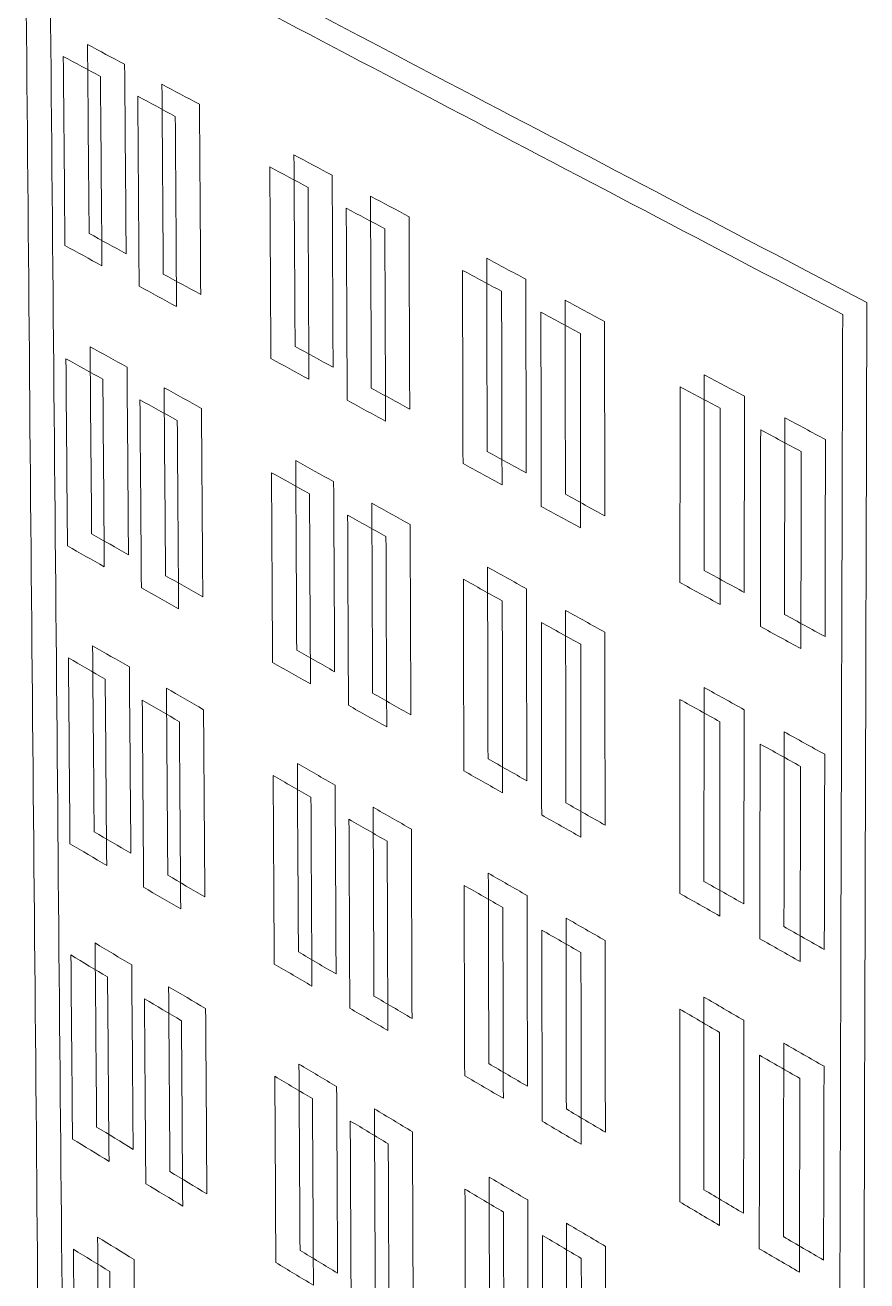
# Model space of a CAD drawing. Header units: centimetres. Extents: x -10.6 to 11.8, y -10.5 to 10.6.
# Drawn here: x -1.856 to -1.289, y 2.242 to 3.087 of the extents above; entities that cross this region are included whole.
import ezdxf

# ---------------------------------------------------------------- set-up
doc = ezdxf.new("R2010")
doc.units = ezdxf.units.CM
doc.header["$MEASUREMENT"] = 0
doc.layers.add('Livello 1', color=7, linetype='Continuous')

msp = doc.modelspace()

# ---------------------------------------------------------------- linework, layer by layer
at = {"layer": 'Livello 1', "color": 7, "lineweight": 9}
for points, knots in [([(-1.29553, 0.75468), (-1.29456, 1.09812), (-1.29355, 1.44757), (-1.29254, 1.80217), (-1.29254, 1.80217), (-1.29151, 2.16214), (-1.29046, 2.52854), (-1.28939, 2.90074), (-1.28939, 2.90074), (-1.38518, 2.95108), (-1.47928, 3.00054), (-1.57166, 3.0491), (-1.57166, 3.0491), (-1.66239, 3.0968), (-1.75165, 3.14373), (-1.8393, 3.18983), (-1.8393, 3.18983), (-1.83612, 2.83424), (-1.83296, 2.4842), (-1.82987, 2.1397), (-1.82987, 2.1397), (-1.82681, 1.80014), (-1.82381, 1.4653), (-1.82085, 1.13601), (-1.82085, 1.13601), (-1.78314, 1.10859), (-1.74499, 1.0809), (-1.70665, 1.05308), (-1.70665, 1.05308), (-1.66804, 1.02506), (-1.62906, 0.99675), (-1.58982, 0.96825), (-1.58982, 0.96825), (-1.5857, 0.97301), (-1.58163, 0.97799), (-1.57745, 0.98291), (-1.57745, 0.98291), (-1.57777, 1.07855), (-1.57815, 1.17439), (-1.57847, 1.27085), (-1.57847, 1.27085), (-1.57006, 1.26502), (-1.56165, 1.25918), (-1.55324, 1.25334), (-1.55324, 1.25334), (-1.55297, 1.15667), (-1.55265, 1.06062), (-1.55238, 0.96479), (-1.55238, 0.96479), (-1.54821, 0.9538), (-1.54403, 0.94278), (-1.53976, 0.93194), (-1.53976, 0.93194), (-1.49989, 0.90296), (-1.45965, 0.87375), (-1.41909, 0.84433), (-1.41909, 0.84433), (-1.37823, 0.81467), (-1.33704, 0.78478), (-1.29553, 0.75468)], [0, 0, 0, 0, 0.066667, 0.066667, 0.066667, 0.066667, 0.133333, 0.133333, 0.133333, 0.133333, 0.2, 0.2, 0.2, 0.2, 0.266667, 0.266667, 0.266667, 0.266667, 0.333333, 0.333333, 0.333333, 0.333333, 0.4, 0.4, 0.4, 0.4, 0.466667, 0.466667, 0.466667, 0.466667, 0.533333, 0.533333, 0.533333, 0.533333, 0.6, 0.6, 0.6, 0.6, 0.666667, 0.666667, 0.666667, 0.666667, 0.733333, 0.733333, 0.733333, 0.733333, 0.8, 0.8, 0.8, 0.8, 0.866667, 0.866667, 0.866667, 0.866667, 0.933333, 0.933333, 0.933333, 0.933333, 1, 1, 1, 1]), ([(-1.31179, 0.74655), (-1.31081, 1.08999), (-1.30981, 1.43945), (-1.30879, 1.79404), (-1.30879, 1.79404), (-1.30777, 2.15401), (-1.30672, 2.52041), (-1.30565, 2.89261), (-1.30565, 2.89261), (-1.40144, 2.94295), (-1.49553, 2.99242), (-1.58791, 3.04098), (-1.58791, 3.04098), (-1.67865, 3.08867), (-1.7679, 3.1356), (-1.85556, 3.1817), (-1.85556, 3.1817), (-1.85237, 2.82612), (-1.84922, 2.47607), (-1.84612, 2.13158), (-1.84612, 2.13158), (-1.84307, 1.79202), (-1.84007, 1.45717), (-1.83711, 1.12788), (-1.83711, 1.12788), (-1.79939, 1.10046), (-1.76125, 1.07277), (-1.7229, 1.04495), (-1.7229, 1.04495), (-1.68429, 1.01693), (-1.64532, 0.98862), (-1.60608, 0.96013), (-1.60608, 0.96013), (-1.60195, 0.96488), (-1.59788, 0.96986), (-1.59371, 0.97479), (-1.59371, 0.97479), (-1.59403, 1.07042), (-1.5944, 1.16626), (-1.59473, 1.26273), (-1.59473, 1.26273), (-1.58631, 1.25689), (-1.57791, 1.25105), (-1.5695, 1.24521), (-1.5695, 1.24521), (-1.56922, 1.14854), (-1.56891, 1.05249), (-1.56864, 0.95666), (-1.56864, 0.95666), (-1.56446, 0.94567), (-1.56029, 0.93466), (-1.55601, 0.92381), (-1.55601, 0.92381), (-1.51614, 0.89483), (-1.4759, 0.86562), (-1.43535, 0.8362), (-1.43535, 0.8362), (-1.39449, 0.80655), (-1.35329, 0.77666), (-1.31179, 0.74655)], [0, 0, 0, 0, 0.066667, 0.066667, 0.066667, 0.066667, 0.133333, 0.133333, 0.133333, 0.133333, 0.2, 0.2, 0.2, 0.2, 0.266667, 0.266667, 0.266667, 0.266667, 0.333333, 0.333333, 0.333333, 0.333333, 0.4, 0.4, 0.4, 0.4, 0.466667, 0.466667, 0.466667, 0.466667, 0.533333, 0.533333, 0.533333, 0.533333, 0.6, 0.6, 0.6, 0.6, 0.666667, 0.666667, 0.666667, 0.666667, 0.733333, 0.733333, 0.733333, 0.733333, 0.8, 0.8, 0.8, 0.8, 0.866667, 0.866667, 0.866667, 0.866667, 0.933333, 0.933333, 0.933333, 0.933333, 1, 1, 1, 1]), ([(-1.81364, 3.07443), (-1.80536, 3.07001), (-1.79702, 3.06554), (-1.78862, 3.06107), (-1.78862, 3.06107), (-1.78829, 3.01837), (-1.78795, 2.97588), (-1.78762, 2.9336), (-1.78762, 2.9336), (-1.79599, 2.93815), (-1.80431, 2.94271), (-1.81252, 2.94722), (-1.81252, 2.94722), (-1.81287, 2.98942), (-1.81323, 3.03182), (-1.81364, 3.07443)], [0, 0, 0, 0, 0.25, 0.25, 0.25, 0.25, 0.5, 0.5, 0.5, 0.5, 0.75, 0.75, 0.75, 0.75, 1, 1, 1, 1]), ([(-1.8299, 3.0663), (-1.82161, 3.06188), (-1.81327, 3.05741), (-1.80488, 3.05294), (-1.80488, 3.05294), (-1.80455, 3.01025), (-1.80421, 2.96776), (-1.80387, 2.92547), (-1.80387, 2.92547), (-1.81224, 2.93002), (-1.82057, 2.93458), (-1.82877, 2.93909), (-1.82877, 2.93909), (-1.82913, 2.98129), (-1.82949, 3.02369), (-1.8299, 3.0663)], [0, 0, 0, 0, 0.25, 0.25, 0.25, 0.25, 0.5, 0.5, 0.5, 0.5, 0.75, 0.75, 0.75, 0.75, 1, 1, 1, 1]), ([(-1.76355, 3.04764), (-1.75521, 3.04317), (-1.74676, 3.03865), (-1.7383, 3.03415), (-1.7383, 3.03415), (-1.73802, 2.99107), (-1.73773, 2.94861), (-1.73744, 2.90615), (-1.73744, 2.90615), (-1.74587, 2.91075), (-1.75425, 2.91534), (-1.76262, 2.9199), (-1.76262, 2.9199), (-1.76292, 2.96227), (-1.76323, 3.00465), (-1.76355, 3.04764)], [0, 0, 0, 0, 0.25, 0.25, 0.25, 0.25, 0.5, 0.5, 0.5, 0.5, 0.75, 0.75, 0.75, 0.75, 1, 1, 1, 1]), ([(-1.77981, 3.03951), (-1.77146, 3.03504), (-1.76301, 3.03053), (-1.75456, 3.02602), (-1.75456, 3.02602), (-1.75427, 2.98294), (-1.75399, 2.94048), (-1.7537, 2.89802), (-1.7537, 2.89802), (-1.76213, 2.90262), (-1.7705, 2.90721), (-1.77887, 2.91177), (-1.77887, 2.91177), (-1.77918, 2.95415), (-1.77949, 2.99652), (-1.77981, 3.03951)], [0, 0, 0, 0, 0.25, 0.25, 0.25, 0.25, 0.5, 0.5, 0.5, 0.5, 0.75, 0.75, 0.75, 0.75, 1, 1, 1, 1]), ([(-1.67472, 3.00009), (-1.66621, 2.99554), (-1.6576, 2.99096), (-1.64904, 2.98636), (-1.64904, 2.98636), (-1.64883, 2.94297), (-1.64862, 2.9002), (-1.64842, 2.85722), (-1.64842, 2.85722), (-1.65695, 2.86191), (-1.66549, 2.86657), (-1.67397, 2.87122), (-1.67397, 2.87122), (-1.6742, 2.91411), (-1.67449, 2.95678), (-1.67472, 3.00009)], [0, 0, 0, 0, 0.25, 0.25, 0.25, 0.25, 0.5, 0.5, 0.5, 0.5, 0.75, 0.75, 0.75, 0.75, 1, 1, 1, 1]), ([(-1.69097, 2.99196), (-1.68246, 2.98741), (-1.67385, 2.98283), (-1.66529, 2.97823), (-1.66529, 2.97823), (-1.66508, 2.93484), (-1.66488, 2.89207), (-1.66468, 2.84909), (-1.66468, 2.84909), (-1.67321, 2.85378), (-1.68175, 2.85845), (-1.69023, 2.86309), (-1.69023, 2.86309), (-1.69046, 2.90598), (-1.69074, 2.94865), (-1.69097, 2.99196)], [0, 0, 0, 0, 0.25, 0.25, 0.25, 0.25, 0.5, 0.5, 0.5, 0.5, 0.75, 0.75, 0.75, 0.75, 1, 1, 1, 1]), ([(-1.6233, 2.97235), (-1.61469, 2.96776), (-1.60602, 2.96314), (-1.59734, 2.95849), (-1.59734, 2.95849), (-1.59719, 2.91512), (-1.59703, 2.87217), (-1.59687, 2.82902), (-1.59687, 2.82902), (-1.60552, 2.83375), (-1.61411, 2.83847), (-1.62271, 2.84316), (-1.62271, 2.84316), (-1.62288, 2.88622), (-1.62307, 2.92908), (-1.6233, 2.97235)], [0, 0, 0, 0, 0.25, 0.25, 0.25, 0.25, 0.5, 0.5, 0.5, 0.5, 0.75, 0.75, 0.75, 0.75, 1, 1, 1, 1]), ([(-1.63956, 2.96423), (-1.63094, 2.95963), (-1.62228, 2.95501), (-1.6136, 2.95036), (-1.6136, 2.95036), (-1.61345, 2.90699), (-1.61329, 2.86405), (-1.61313, 2.82089), (-1.61313, 2.82089), (-1.62178, 2.82562), (-1.63037, 2.83034), (-1.63896, 2.83503), (-1.63896, 2.83503), (-1.63914, 2.87809), (-1.63932, 2.92095), (-1.63956, 2.96423)], [0, 0, 0, 0, 0.25, 0.25, 0.25, 0.25, 0.5, 0.5, 0.5, 0.5, 0.75, 0.75, 0.75, 0.75, 1, 1, 1, 1]), ([(-1.54511, 2.93052), (-1.53639, 2.92586), (-1.52761, 2.92116), (-1.51883, 2.91645), (-1.51883, 2.91645), (-1.51869, 2.87281), (-1.51861, 2.82938), (-1.51853, 2.78616), (-1.51853, 2.78616), (-1.52733, 2.79096), (-1.53609, 2.79576), (-1.54478, 2.80051), (-1.54478, 2.80051), (-1.54489, 2.84364), (-1.545, 2.88697), (-1.54511, 2.93052)], [0, 0, 0, 0, 0.25, 0.25, 0.25, 0.25, 0.5, 0.5, 0.5, 0.5, 0.75, 0.75, 0.75, 0.75, 1, 1, 1, 1]), ([(-1.56137, 2.9224), (-1.55265, 2.91774), (-1.54386, 2.91303), (-1.53509, 2.90832), (-1.53509, 2.90832), (-1.53495, 2.86468), (-1.53486, 2.82125), (-1.53478, 2.77803), (-1.53478, 2.77803), (-1.54359, 2.78283), (-1.55234, 2.78763), (-1.56104, 2.79238), (-1.56104, 2.79238), (-1.56115, 2.83551), (-1.56126, 2.87884), (-1.56137, 2.9224)], [0, 0, 0, 0, 0.25, 0.25, 0.25, 0.25, 0.5, 0.5, 0.5, 0.5, 0.75, 0.75, 0.75, 0.75, 1, 1, 1, 1]), ([(-1.49238, 2.9023), (-1.48355, 2.89759), (-1.47471, 2.89284), (-1.46583, 2.88809), (-1.46583, 2.88809), (-1.46579, 2.84427), (-1.4657, 2.80065), (-1.46567, 2.75725), (-1.46567, 2.75725), (-1.47453, 2.7621), (-1.4834, 2.76694), (-1.49215, 2.77174), (-1.49215, 2.77174), (-1.49221, 2.81506), (-1.49232, 2.85857), (-1.49238, 2.9023)], [0, 0, 0, 0, 0.25, 0.25, 0.25, 0.25, 0.5, 0.5, 0.5, 0.5, 0.75, 0.75, 0.75, 0.75, 1, 1, 1, 1]), ([(-1.50864, 2.89418), (-1.4998, 2.88947), (-1.49097, 2.88471), (-1.48208, 2.87996), (-1.48208, 2.87996), (-1.48205, 2.83614), (-1.48196, 2.79252), (-1.48192, 2.74912), (-1.48192, 2.74912), (-1.49079, 2.75397), (-1.49965, 2.75882), (-1.50841, 2.76361), (-1.50841, 2.76361), (-1.50846, 2.80693), (-1.50858, 2.85044), (-1.50864, 2.89418)], [0, 0, 0, 0, 0.25, 0.25, 0.25, 0.25, 0.5, 0.5, 0.5, 0.5, 0.75, 0.75, 0.75, 0.75, 1, 1, 1, 1]), ([(-1.81188, 2.87105), (-1.80369, 2.86649), (-1.79533, 2.86189), (-1.78702, 2.85728), (-1.78702, 2.85728), (-1.78669, 2.81499), (-1.78636, 2.77291), (-1.78603, 2.73104), (-1.78603, 2.73104), (-1.79431, 2.73574), (-1.80259, 2.74043), (-1.81081, 2.74508), (-1.81081, 2.74508), (-1.81117, 2.78707), (-1.81152, 2.82885), (-1.81188, 2.87105)], [0, 0, 0, 0, 0.25, 0.25, 0.25, 0.25, 0.5, 0.5, 0.5, 0.5, 0.75, 0.75, 0.75, 0.75, 1, 1, 1, 1]), ([(-1.82813, 2.86292), (-1.81994, 2.85837), (-1.81159, 2.85376), (-1.80328, 2.84915), (-1.80328, 2.84915), (-1.80295, 2.80686), (-1.80262, 2.76479), (-1.80229, 2.72291), (-1.80229, 2.72291), (-1.81057, 2.72761), (-1.81885, 2.7323), (-1.82707, 2.73695), (-1.82707, 2.73695), (-1.82743, 2.77894), (-1.82778, 2.82073), (-1.82813, 2.86292)], [0, 0, 0, 0, 0.25, 0.25, 0.25, 0.25, 0.5, 0.5, 0.5, 0.5, 0.75, 0.75, 0.75, 0.75, 1, 1, 1, 1]), ([(-1.39877, 2.8522), (-1.38983, 2.84741), (-1.38078, 2.84257), (-1.37173, 2.83773), (-1.37173, 2.83773), (-1.37178, 2.79358), (-1.37183, 2.74964), (-1.37188, 2.70571), (-1.37188, 2.70571), (-1.38091, 2.71065), (-1.38988, 2.71557), (-1.39885, 2.72046), (-1.39885, 2.72046), (-1.39883, 2.7643), (-1.3988, 2.80815), (-1.39877, 2.8522)], [0, 0, 0, 0, 0.25, 0.25, 0.25, 0.25, 0.5, 0.5, 0.5, 0.5, 0.75, 0.75, 0.75, 0.75, 1, 1, 1, 1]), ([(-1.76206, 2.84343), (-1.7537, 2.83882), (-1.74535, 2.83416), (-1.73693, 2.82951), (-1.73693, 2.82951), (-1.73665, 2.78705), (-1.73636, 2.7448), (-1.73608, 2.70276), (-1.73608, 2.70276), (-1.74446, 2.7075), (-1.7528, 2.71223), (-1.76108, 2.71693), (-1.76108, 2.71693), (-1.76144, 2.75889), (-1.76175, 2.80105), (-1.76206, 2.84343)], [0, 0, 0, 0, 0.25, 0.25, 0.25, 0.25, 0.5, 0.5, 0.5, 0.5, 0.75, 0.75, 0.75, 0.75, 1, 1, 1, 1]), ([(-1.41503, 2.84408), (-1.40609, 2.83928), (-1.39703, 2.83444), (-1.38798, 2.8296), (-1.38798, 2.8296), (-1.38803, 2.78545), (-1.38808, 2.74152), (-1.38813, 2.69758), (-1.38813, 2.69758), (-1.39716, 2.70252), (-1.40614, 2.70744), (-1.41511, 2.71233), (-1.41511, 2.71233), (-1.41509, 2.75618), (-1.41506, 2.80002), (-1.41503, 2.84408)], [0, 0, 0, 0, 0.25, 0.25, 0.25, 0.25, 0.5, 0.5, 0.5, 0.5, 0.75, 0.75, 0.75, 0.75, 1, 1, 1, 1]), ([(-1.77832, 2.8353), (-1.76996, 2.83069), (-1.7616, 2.82604), (-1.75319, 2.82138), (-1.75319, 2.82138), (-1.7529, 2.77892), (-1.75261, 2.73667), (-1.75233, 2.69463), (-1.75233, 2.69463), (-1.76072, 2.69937), (-1.76905, 2.70411), (-1.77734, 2.7088), (-1.77734, 2.7088), (-1.7777, 2.75076), (-1.778, 2.79293), (-1.77832, 2.8353)], [0, 0, 0, 0, 0.25, 0.25, 0.25, 0.25, 0.5, 0.5, 0.5, 0.5, 0.75, 0.75, 0.75, 0.75, 1, 1, 1, 1]), ([(-1.34456, 2.8232), (-1.33551, 2.81835), (-1.3264, 2.81346), (-1.31724, 2.80857), (-1.31724, 2.80857), (-1.31734, 2.76423), (-1.31744, 2.72011), (-1.31754, 2.67598), (-1.31754, 2.67598), (-1.32668, 2.68098), (-1.33576, 2.68595), (-1.34479, 2.69089), (-1.34479, 2.69089), (-1.34472, 2.73492), (-1.34464, 2.77895), (-1.34456, 2.8232)], [0, 0, 0, 0, 0.25, 0.25, 0.25, 0.25, 0.5, 0.5, 0.5, 0.5, 0.75, 0.75, 0.75, 0.75, 1, 1, 1, 1]), ([(-1.36082, 2.81507), (-1.35177, 2.81022), (-1.34266, 2.80534), (-1.3335, 2.80044), (-1.3335, 2.80044), (-1.3336, 2.7561), (-1.3337, 2.71198), (-1.3338, 2.66786), (-1.3338, 2.66786), (-1.34294, 2.67285), (-1.35202, 2.67782), (-1.36105, 2.68276), (-1.36105, 2.68276), (-1.36098, 2.72679), (-1.3609, 2.77082), (-1.36082, 2.81507)], [0, 0, 0, 0, 0.25, 0.25, 0.25, 0.25, 0.5, 0.5, 0.5, 0.5, 0.75, 0.75, 0.75, 0.75, 1, 1, 1, 1]), ([(-1.67357, 2.79439), (-1.6651, 2.7897), (-1.65658, 2.78498), (-1.64805, 2.78024), (-1.64805, 2.78024), (-1.6478, 2.73726), (-1.64759, 2.6947), (-1.64739, 2.65235), (-1.64739, 2.65235), (-1.65594, 2.65718), (-1.66444, 2.66199), (-1.67289, 2.66677), (-1.67289, 2.66677), (-1.67311, 2.70924), (-1.67333, 2.7515), (-1.67357, 2.79439)], [0, 0, 0, 0, 0.25, 0.25, 0.25, 0.25, 0.5, 0.5, 0.5, 0.5, 0.75, 0.75, 0.75, 0.75, 1, 1, 1, 1]), ([(-1.68982, 2.78626), (-1.68136, 2.78157), (-1.67283, 2.77685), (-1.66431, 2.77211), (-1.66431, 2.77211), (-1.66406, 2.72913), (-1.66385, 2.68657), (-1.66364, 2.64422), (-1.66364, 2.64422), (-1.6722, 2.64905), (-1.6807, 2.65386), (-1.68914, 2.65864), (-1.68914, 2.65864), (-1.68937, 2.70111), (-1.68959, 2.74338), (-1.68982, 2.78626)], [0, 0, 0, 0, 0.25, 0.25, 0.25, 0.25, 0.5, 0.5, 0.5, 0.5, 0.75, 0.75, 0.75, 0.75, 1, 1, 1, 1]), ([(-1.62238, 2.7658), (-1.61381, 2.76106), (-1.60522, 2.75629), (-1.5966, 2.7515), (-1.5966, 2.7515), (-1.59644, 2.70856), (-1.59628, 2.66582), (-1.59607, 2.62329), (-1.59607, 2.62329), (-1.60468, 2.62817), (-1.61329, 2.63302), (-1.62184, 2.63786), (-1.62184, 2.63786), (-1.62202, 2.6803), (-1.6222, 2.72294), (-1.62238, 2.7658)], [0, 0, 0, 0, 0.25, 0.25, 0.25, 0.25, 0.5, 0.5, 0.5, 0.5, 0.75, 0.75, 0.75, 0.75, 1, 1, 1, 1]), ([(-1.63864, 2.75767), (-1.63006, 2.75293), (-1.62148, 2.74817), (-1.61286, 2.74338), (-1.61286, 2.74338), (-1.6127, 2.70043), (-1.61254, 2.65769), (-1.61233, 2.61516), (-1.61233, 2.61516), (-1.62094, 2.62004), (-1.62954, 2.6249), (-1.63809, 2.62973), (-1.63809, 2.62973), (-1.63827, 2.67217), (-1.63846, 2.71482), (-1.63864, 2.75767)], [0, 0, 0, 0, 0.25, 0.25, 0.25, 0.25, 0.5, 0.5, 0.5, 0.5, 0.75, 0.75, 0.75, 0.75, 1, 1, 1, 1]), ([(-1.54454, 2.72267), (-1.53591, 2.71786), (-1.52711, 2.71302), (-1.51837, 2.70816), (-1.51837, 2.70816), (-1.51829, 2.66473), (-1.5182, 2.62194), (-1.51812, 2.57893), (-1.51812, 2.57893), (-1.52683, 2.58387), (-1.53555, 2.58881), (-1.54421, 2.59371), (-1.54421, 2.59371), (-1.54432, 2.63662), (-1.54443, 2.67933), (-1.54454, 2.72267)], [0, 0, 0, 0, 0.25, 0.25, 0.25, 0.25, 0.5, 0.5, 0.5, 0.5, 0.75, 0.75, 0.75, 0.75, 1, 1, 1, 1]), ([(-1.56079, 2.71454), (-1.55216, 2.70974), (-1.54337, 2.70489), (-1.53463, 2.70003), (-1.53463, 2.70003), (-1.53454, 2.6566), (-1.53446, 2.61381), (-1.53438, 2.5708), (-1.53438, 2.5708), (-1.54309, 2.57574), (-1.55181, 2.58069), (-1.56047, 2.58558), (-1.56047, 2.58558), (-1.56058, 2.62849), (-1.56069, 2.67121), (-1.56079, 2.71454)], [0, 0, 0, 0, 0.25, 0.25, 0.25, 0.25, 0.5, 0.5, 0.5, 0.5, 0.75, 0.75, 0.75, 0.75, 1, 1, 1, 1]), ([(-1.49204, 2.69357), (-1.4833, 2.68872), (-1.47445, 2.68382), (-1.4656, 2.67892), (-1.4656, 2.67892), (-1.46557, 2.6353), (-1.46553, 2.59212), (-1.46549, 2.54914), (-1.46549, 2.54914), (-1.47432, 2.55413), (-1.48314, 2.55913), (-1.49186, 2.56407), (-1.49186, 2.56407), (-1.49192, 2.60695), (-1.49198, 2.65006), (-1.49204, 2.69357)], [0, 0, 0, 0, 0.25, 0.25, 0.25, 0.25, 0.5, 0.5, 0.5, 0.5, 0.75, 0.75, 0.75, 0.75, 1, 1, 1, 1]), ([(-1.5083, 2.68545), (-1.49956, 2.68059), (-1.49071, 2.67569), (-1.48186, 2.67079), (-1.48186, 2.67079), (-1.48182, 2.62718), (-1.48179, 2.58399), (-1.48175, 2.54101), (-1.48175, 2.54101), (-1.49058, 2.54601), (-1.4994, 2.551), (-1.50812, 2.55594), (-1.50812, 2.55594), (-1.50818, 2.59883), (-1.50824, 2.64193), (-1.5083, 2.68545)], [0, 0, 0, 0, 0.25, 0.25, 0.25, 0.25, 0.5, 0.5, 0.5, 0.5, 0.75, 0.75, 0.75, 0.75, 1, 1, 1, 1]), ([(-1.81018, 2.66974), (-1.80197, 2.66504), (-1.7937, 2.6603), (-1.78543, 2.65555), (-1.78543, 2.65555), (-1.78511, 2.61347), (-1.78477, 2.57159), (-1.78445, 2.53014), (-1.78445, 2.53014), (-1.7927, 2.53497), (-1.80094, 2.5398), (-1.80913, 2.54458), (-1.80913, 2.54458), (-1.80948, 2.58596), (-1.80983, 2.62795), (-1.81018, 2.66974)], [0, 0, 0, 0, 0.25, 0.25, 0.25, 0.25, 0.5, 0.5, 0.5, 0.5, 0.75, 0.75, 0.75, 0.75, 1, 1, 1, 1]), ([(-1.82643, 2.66161), (-1.81822, 2.65691), (-1.80996, 2.65217), (-1.80169, 2.64742), (-1.80169, 2.64742), (-1.80136, 2.60534), (-1.80103, 2.56346), (-1.8007, 2.52201), (-1.8007, 2.52201), (-1.80895, 2.52684), (-1.81719, 2.53167), (-1.82538, 2.53645), (-1.82538, 2.53645), (-1.82573, 2.57784), (-1.82609, 2.61982), (-1.82643, 2.66161)], [0, 0, 0, 0, 0.25, 0.25, 0.25, 0.25, 0.5, 0.5, 0.5, 0.5, 0.75, 0.75, 0.75, 0.75, 1, 1, 1, 1]), ([(-1.76053, 2.64128), (-1.75226, 2.63653), (-1.74388, 2.63174), (-1.73556, 2.62674), (-1.73556, 2.62674), (-1.73528, 2.5847), (-1.735, 2.54265), (-1.73466, 2.50081), (-1.73466, 2.50081), (-1.74302, 2.50569), (-1.75137, 2.51057), (-1.75961, 2.51541), (-1.75961, 2.51541), (-1.75991, 2.55716), (-1.76022, 2.59912), (-1.76053, 2.64128)], [0, 0, 0, 0, 0.25, 0.25, 0.25, 0.25, 0.5, 0.5, 0.5, 0.5, 0.75, 0.75, 0.75, 0.75, 1, 1, 1, 1]), ([(-1.3989, 2.64171), (-1.38995, 2.63677), (-1.38093, 2.63179), (-1.37197, 2.62679), (-1.37197, 2.62679), (-1.37202, 2.58286), (-1.37207, 2.53956), (-1.37207, 2.49605), (-1.37207, 2.49605), (-1.38105, 2.50114), (-1.39005, 2.50621), (-1.39898, 2.51125), (-1.39898, 2.51125), (-1.39895, 2.55467), (-1.39893, 2.59808), (-1.3989, 2.64171)], [0, 0, 0, 0, 0.25, 0.25, 0.25, 0.25, 0.5, 0.5, 0.5, 0.5, 0.75, 0.75, 0.75, 0.75, 1, 1, 1, 1]), ([(-1.77678, 2.63315), (-1.76852, 2.62841), (-1.76014, 2.62362), (-1.75182, 2.61862), (-1.75182, 2.61862), (-1.75154, 2.57657), (-1.75125, 2.53452), (-1.75091, 2.49268), (-1.75091, 2.49268), (-1.75927, 2.49756), (-1.76762, 2.50244), (-1.77586, 2.50728), (-1.77586, 2.50728), (-1.77617, 2.54903), (-1.77648, 2.59099), (-1.77678, 2.63315)], [0, 0, 0, 0, 0.25, 0.25, 0.25, 0.25, 0.5, 0.5, 0.5, 0.5, 0.75, 0.75, 0.75, 0.75, 1, 1, 1, 1]), ([(-1.41516, 2.63359), (-1.4062, 2.62864), (-1.39719, 2.62366), (-1.38823, 2.61867), (-1.38823, 2.61867), (-1.38828, 2.57473), (-1.38833, 2.53143), (-1.38832, 2.48792), (-1.38832, 2.48792), (-1.39731, 2.49301), (-1.4063, 2.49808), (-1.41523, 2.50313), (-1.41523, 2.50313), (-1.41521, 2.54654), (-1.41519, 2.58996), (-1.41516, 2.63359)], [0, 0, 0, 0, 0.25, 0.25, 0.25, 0.25, 0.5, 0.5, 0.5, 0.5, 0.75, 0.75, 0.75, 0.75, 1, 1, 1, 1]), ([(-1.34493, 2.61181), (-1.33592, 2.60681), (-1.32685, 2.60178), (-1.31773, 2.59674), (-1.31773, 2.59674), (-1.31783, 2.55261), (-1.31793, 2.50892), (-1.31803, 2.46544), (-1.31803, 2.46544), (-1.32712, 2.47057), (-1.33617, 2.4757), (-1.34516, 2.48078), (-1.34516, 2.48078), (-1.34508, 2.52418), (-1.34501, 2.56778), (-1.34493, 2.61181)], [0, 0, 0, 0, 0.25, 0.25, 0.25, 0.25, 0.5, 0.5, 0.5, 0.5, 0.75, 0.75, 0.75, 0.75, 1, 1, 1, 1]), ([(-1.36119, 2.60368), (-1.35217, 2.59868), (-1.34311, 2.59365), (-1.33398, 2.58861), (-1.33398, 2.58861), (-1.33409, 2.54449), (-1.33418, 2.50079), (-1.33429, 2.45731), (-1.33429, 2.45731), (-1.34338, 2.46245), (-1.35243, 2.46757), (-1.36141, 2.47266), (-1.36141, 2.47266), (-1.36134, 2.51605), (-1.36127, 2.55965), (-1.36119, 2.60368)], [0, 0, 0, 0, 0.25, 0.25, 0.25, 0.25, 0.5, 0.5, 0.5, 0.5, 0.75, 0.75, 0.75, 0.75, 1, 1, 1, 1]), ([(-1.67247, 2.59057), (-1.66404, 2.58574), (-1.65551, 2.58087), (-1.64703, 2.57599), (-1.64703, 2.57599), (-1.64682, 2.53343), (-1.64662, 2.49108), (-1.64642, 2.44894), (-1.64642, 2.44894), (-1.65488, 2.4539), (-1.66334, 2.45886), (-1.67174, 2.46378), (-1.67174, 2.46378), (-1.67197, 2.50583), (-1.67225, 2.5481), (-1.67247, 2.59057)], [0, 0, 0, 0, 0.25, 0.25, 0.25, 0.25, 0.5, 0.5, 0.5, 0.5, 0.75, 0.75, 0.75, 0.75, 1, 1, 1, 1]), ([(-1.68873, 2.58244), (-1.6803, 2.57761), (-1.67176, 2.57274), (-1.66328, 2.56786), (-1.66328, 2.56786), (-1.66308, 2.5253), (-1.66288, 2.48295), (-1.66267, 2.44081), (-1.66267, 2.44081), (-1.67113, 2.44578), (-1.6796, 2.45073), (-1.688, 2.45565), (-1.688, 2.45565), (-1.68822, 2.49771), (-1.68851, 2.53997), (-1.68873, 2.58244)], [0, 0, 0, 0, 0.25, 0.25, 0.25, 0.25, 0.5, 0.5, 0.5, 0.5, 0.75, 0.75, 0.75, 0.75, 1, 1, 1, 1]), ([(-1.62146, 2.56113), (-1.61297, 2.55625), (-1.60439, 2.55133), (-1.59579, 2.54641), (-1.59579, 2.54641), (-1.59564, 2.50387), (-1.59548, 2.46114), (-1.59533, 2.41903), (-1.59533, 2.41903), (-1.60389, 2.42405), (-1.61241, 2.42905), (-1.62093, 2.43402), (-1.62093, 2.43402), (-1.62111, 2.47625), (-1.62128, 2.51869), (-1.62146, 2.56113)], [0, 0, 0, 0, 0.25, 0.25, 0.25, 0.25, 0.5, 0.5, 0.5, 0.5, 0.75, 0.75, 0.75, 0.75, 1, 1, 1, 1]), ([(-1.63772, 2.553), (-1.62923, 2.54812), (-1.62064, 2.5432), (-1.61205, 2.53828), (-1.61205, 2.53828), (-1.61189, 2.49575), (-1.61173, 2.45301), (-1.61158, 2.4109), (-1.61158, 2.4109), (-1.62015, 2.41592), (-1.62867, 2.42092), (-1.63718, 2.42589), (-1.63718, 2.42589), (-1.63736, 2.46813), (-1.63754, 2.51056), (-1.63772, 2.553)], [0, 0, 0, 0, 0.25, 0.25, 0.25, 0.25, 0.5, 0.5, 0.5, 0.5, 0.75, 0.75, 0.75, 0.75, 1, 1, 1, 1]), ([(-1.54402, 2.51671), (-1.53537, 2.51176), (-1.52667, 2.50677), (-1.51797, 2.50177), (-1.51797, 2.50177), (-1.51788, 2.45877), (-1.51774, 2.41597), (-1.51766, 2.37338), (-1.51766, 2.37338), (-1.52639, 2.37847), (-1.53507, 2.38355), (-1.54364, 2.38859), (-1.54364, 2.38859), (-1.5438, 2.43109), (-1.54391, 2.47379), (-1.54402, 2.51671)], [0, 0, 0, 0, 0.25, 0.25, 0.25, 0.25, 0.5, 0.5, 0.5, 0.5, 0.75, 0.75, 0.75, 0.75, 1, 1, 1, 1]), ([(-1.56027, 2.50858), (-1.55163, 2.50363), (-1.54292, 2.49864), (-1.53422, 2.49364), (-1.53422, 2.49364), (-1.53414, 2.45064), (-1.534, 2.40784), (-1.53391, 2.36526), (-1.53391, 2.36526), (-1.54265, 2.37034), (-1.55133, 2.37542), (-1.5599, 2.38047), (-1.5599, 2.38047), (-1.56006, 2.42296), (-1.56016, 2.46567), (-1.56027, 2.50858)], [0, 0, 0, 0, 0.25, 0.25, 0.25, 0.25, 0.5, 0.5, 0.5, 0.5, 0.75, 0.75, 0.75, 0.75, 1, 1, 1, 1]), ([(-1.49175, 2.48654), (-1.483, 2.48154), (-1.47424, 2.47649), (-1.46543, 2.47144), (-1.46543, 2.47144), (-1.46539, 2.42826), (-1.46536, 2.38528), (-1.46527, 2.34252), (-1.46527, 2.34252), (-1.47405, 2.34765), (-1.48284, 2.35279), (-1.49152, 2.35809), (-1.49152, 2.35809), (-1.49163, 2.40055), (-1.49169, 2.44365), (-1.49175, 2.48654)], [0, 0, 0, 0, 0.25, 0.25, 0.25, 0.25, 0.5, 0.5, 0.5, 0.5, 0.75, 0.75, 0.75, 0.75, 1, 1, 1, 1]), ([(-1.50801, 2.47841), (-1.49925, 2.47341), (-1.49049, 2.46837), (-1.48169, 2.46331), (-1.48169, 2.46331), (-1.48165, 2.42013), (-1.48161, 2.37715), (-1.48153, 2.33439), (-1.48153, 2.33439), (-1.49031, 2.33953), (-1.49909, 2.34466), (-1.50778, 2.34996), (-1.50778, 2.34996), (-1.50789, 2.39243), (-1.50794, 2.43552), (-1.50801, 2.47841)], [0, 0, 0, 0, 0.25, 0.25, 0.25, 0.25, 0.5, 0.5, 0.5, 0.5, 0.75, 0.75, 0.75, 0.75, 1, 1, 1, 1]), ([(-1.8085, 2.46987), (-1.80032, 2.46482), (-1.79209, 2.45994), (-1.78386, 2.45505), (-1.78386, 2.45505), (-1.78354, 2.41339), (-1.78321, 2.37213), (-1.78288, 2.33088), (-1.78288, 2.33088), (-1.79109, 2.33605), (-1.7993, 2.34103), (-1.80745, 2.34595), (-1.80745, 2.34595), (-1.8078, 2.38691), (-1.80814, 2.42828), (-1.8085, 2.46987)], [0, 0, 0, 0, 0.25, 0.25, 0.25, 0.25, 0.5, 0.5, 0.5, 0.5, 0.75, 0.75, 0.75, 0.75, 1, 1, 1, 1]), ([(-1.82476, 2.46174), (-1.81658, 2.45669), (-1.80834, 2.45181), (-1.80012, 2.44693), (-1.80012, 2.44693), (-1.79979, 2.40526), (-1.79947, 2.364), (-1.79913, 2.32275), (-1.79913, 2.32275), (-1.80735, 2.32793), (-1.81555, 2.3329), (-1.82371, 2.33782), (-1.82371, 2.33782), (-1.82405, 2.37878), (-1.8244, 2.42015), (-1.82476, 2.46174)], [0, 0, 0, 0, 0.25, 0.25, 0.25, 0.25, 0.5, 0.5, 0.5, 0.5, 0.75, 0.75, 0.75, 0.75, 1, 1, 1, 1]), ([(-1.75906, 2.44037), (-1.75083, 2.43549), (-1.74249, 2.43056), (-1.73415, 2.42563), (-1.73415, 2.42563), (-1.73387, 2.38379), (-1.73359, 2.34236), (-1.73331, 2.30094), (-1.73331, 2.30094), (-1.74163, 2.30596), (-1.74994, 2.31097), (-1.75815, 2.31595), (-1.75815, 2.31595), (-1.75845, 2.35728), (-1.75875, 2.39862), (-1.75906, 2.44037)], [0, 0, 0, 0, 0.25, 0.25, 0.25, 0.25, 0.5, 0.5, 0.5, 0.5, 0.75, 0.75, 0.75, 0.75, 1, 1, 1, 1]), ([(-1.77532, 2.43224), (-1.76709, 2.42736), (-1.75875, 2.42243), (-1.75041, 2.4175), (-1.75041, 2.4175), (-1.75013, 2.37566), (-1.74984, 2.33424), (-1.74957, 2.29281), (-1.74957, 2.29281), (-1.75788, 2.29783), (-1.7662, 2.30285), (-1.7744, 2.30782), (-1.7744, 2.30782), (-1.77471, 2.34916), (-1.77501, 2.39049), (-1.77532, 2.43224)], [0, 0, 0, 0, 0.25, 0.25, 0.25, 0.25, 0.5, 0.5, 0.5, 0.5, 0.75, 0.75, 0.75, 0.75, 1, 1, 1, 1]), ([(-1.41522, 2.42523), (-1.40636, 2.42013), (-1.39739, 2.41479), (-1.38841, 2.40965), (-1.38841, 2.40965), (-1.38846, 2.36636), (-1.38851, 2.32285), (-1.38856, 2.27976), (-1.38856, 2.27976), (-1.39751, 2.285), (-1.40646, 2.29043), (-1.4153, 2.29561), (-1.4153, 2.29561), (-1.41528, 2.33861), (-1.41525, 2.38181), (-1.41522, 2.42523)], [0, 0, 0, 0, 0.25, 0.25, 0.25, 0.25, 0.5, 0.5, 0.5, 0.5, 0.75, 0.75, 0.75, 0.75, 1, 1, 1, 1]), ([(-1.39897, 2.43335), (-1.3901, 2.42826), (-1.38113, 2.42292), (-1.37215, 2.41777), (-1.37215, 2.41777), (-1.3722, 2.37448), (-1.37225, 2.33097), (-1.3723, 2.28789), (-1.3723, 2.28789), (-1.38126, 2.29312), (-1.39021, 2.29856), (-1.39904, 2.30374), (-1.39904, 2.30374), (-1.39902, 2.34673), (-1.39899, 2.38994), (-1.39897, 2.43335)], [0, 0, 0, 0, 0.25, 0.25, 0.25, 0.25, 0.5, 0.5, 0.5, 0.5, 0.75, 0.75, 0.75, 0.75, 1, 1, 1, 1]), ([(-1.34529, 2.40235), (-1.33631, 2.3972), (-1.32729, 2.39202), (-1.3182, 2.38683), (-1.3182, 2.38683), (-1.3183, 2.34313), (-1.31841, 2.29965), (-1.31851, 2.25638), (-1.31851, 2.25638), (-1.32751, 2.26167), (-1.33657, 2.26695), (-1.34551, 2.27218), (-1.34551, 2.27218), (-1.34544, 2.31535), (-1.34537, 2.35875), (-1.34529, 2.40235)], [0, 0, 0, 0, 0.25, 0.25, 0.25, 0.25, 0.5, 0.5, 0.5, 0.5, 0.75, 0.75, 0.75, 0.75, 1, 1, 1, 1]), ([(-1.36154, 2.39422), (-1.35257, 2.38908), (-1.34355, 2.38389), (-1.33446, 2.3787), (-1.33446, 2.3787), (-1.33456, 2.335), (-1.33466, 2.29152), (-1.33476, 2.24825), (-1.33476, 2.24825), (-1.34376, 2.25354), (-1.35282, 2.25882), (-1.36177, 2.26405), (-1.36177, 2.26405), (-1.36169, 2.30722), (-1.36162, 2.35062), (-1.36154, 2.39422)], [0, 0, 0, 0, 0.25, 0.25, 0.25, 0.25, 0.5, 0.5, 0.5, 0.5, 0.75, 0.75, 0.75, 0.75, 1, 1, 1, 1]), ([(-1.67135, 2.3882), (-1.66295, 2.38323), (-1.6545, 2.37822), (-1.64606, 2.3732), (-1.64606, 2.3732), (-1.6458, 2.33106), (-1.6456, 2.28933), (-1.6454, 2.24761), (-1.6454, 2.24761), (-1.65388, 2.25272), (-1.6623, 2.25781), (-1.67067, 2.26287), (-1.67067, 2.26287), (-1.6709, 2.30451), (-1.67112, 2.34615), (-1.67135, 2.3882)], [0, 0, 0, 0, 0.25, 0.25, 0.25, 0.25, 0.5, 0.5, 0.5, 0.5, 0.75, 0.75, 0.75, 0.75, 1, 1, 1, 1]), ([(-1.6876, 2.38007), (-1.67921, 2.3751), (-1.67076, 2.3701), (-1.66231, 2.36507), (-1.66231, 2.36507), (-1.66206, 2.32293), (-1.66186, 2.2812), (-1.66165, 2.23948), (-1.66165, 2.23948), (-1.67013, 2.24459), (-1.67856, 2.24969), (-1.68693, 2.25474), (-1.68693, 2.25474), (-1.68715, 2.29639), (-1.68738, 2.33802), (-1.6876, 2.38007)], [0, 0, 0, 0, 0.25, 0.25, 0.25, 0.25, 0.5, 0.5, 0.5, 0.5, 0.75, 0.75, 0.75, 0.75, 1, 1, 1, 1]), ([(-1.62061, 2.35813), (-1.61211, 2.35311), (-1.60355, 2.34784), (-1.59505, 2.34277), (-1.59505, 2.34277), (-1.59489, 2.30066), (-1.59469, 2.25855), (-1.59453, 2.21666), (-1.59453, 2.21666), (-1.60307, 2.22182), (-1.6116, 2.22716), (-1.62002, 2.23228), (-1.62002, 2.23228), (-1.62025, 2.27388), (-1.62043, 2.3159), (-1.62061, 2.35813)], [0, 0, 0, 0, 0.25, 0.25, 0.25, 0.25, 0.5, 0.5, 0.5, 0.5, 0.75, 0.75, 0.75, 0.75, 1, 1, 1, 1]), ([(-1.63686, 2.35), (-1.62836, 2.34498), (-1.61981, 2.33971), (-1.61131, 2.33464), (-1.61131, 2.33464), (-1.61115, 2.29254), (-1.61095, 2.25042), (-1.61079, 2.20853), (-1.61079, 2.20853), (-1.61932, 2.21369), (-1.62786, 2.21903), (-1.63628, 2.22415), (-1.63628, 2.22415), (-1.63651, 2.26575), (-1.63668, 2.30777), (-1.63686, 2.35)], [0, 0, 0, 0, 0.25, 0.25, 0.25, 0.25, 0.5, 0.5, 0.5, 0.5, 0.75, 0.75, 0.75, 0.75, 1, 1, 1, 1]), ([(-1.54345, 2.31222), (-1.53483, 2.30713), (-1.52617, 2.302), (-1.51751, 2.29685), (-1.51751, 2.29685), (-1.51743, 2.25427), (-1.51735, 2.2119), (-1.51726, 2.16973), (-1.51726, 2.16973), (-1.5259, 2.17517), (-1.53454, 2.1804), (-1.54313, 2.18558), (-1.54313, 2.18558), (-1.54324, 2.22744), (-1.54334, 2.26972), (-1.54345, 2.31222)], [0, 0, 0, 0, 0.25, 0.25, 0.25, 0.25, 0.5, 0.5, 0.5, 0.5, 0.75, 0.75, 0.75, 0.75, 1, 1, 1, 1]), ([(-1.5597, 2.30409), (-1.55109, 2.299), (-1.54243, 2.29387), (-1.53377, 2.28872), (-1.53377, 2.28872), (-1.53368, 2.24614), (-1.5336, 2.20377), (-1.53352, 2.1616), (-1.53352, 2.1616), (-1.54215, 2.16704), (-1.55079, 2.17227), (-1.55938, 2.17745), (-1.55938, 2.17745), (-1.55949, 2.21931), (-1.55959, 2.2616), (-1.5597, 2.30409)], [0, 0, 0, 0, 0.25, 0.25, 0.25, 0.25, 0.5, 0.5, 0.5, 0.5, 0.75, 0.75, 0.75, 0.75, 1, 1, 1, 1]), ([(-1.49141, 2.28119), (-1.48274, 2.27605), (-1.47397, 2.27086), (-1.46521, 2.26566), (-1.46521, 2.26566), (-1.46517, 2.2229), (-1.46513, 2.18056), (-1.4651, 2.13822), (-1.4651, 2.13822), (-1.47384, 2.1435), (-1.48259, 2.14878), (-1.49123, 2.15401), (-1.49123, 2.15401), (-1.49129, 2.19626), (-1.49136, 2.23873), (-1.49141, 2.28119)], [0, 0, 0, 0, 0.25, 0.25, 0.25, 0.25, 0.5, 0.5, 0.5, 0.5, 0.75, 0.75, 0.75, 0.75, 1, 1, 1, 1]), ([(-1.80683, 2.27184), (-1.79869, 2.26687), (-1.79049, 2.26185), (-1.7823, 2.25683), (-1.7823, 2.25683), (-1.78197, 2.21537), (-1.78165, 2.17432), (-1.78133, 2.13369), (-1.78133, 2.13369), (-1.7895, 2.13879), (-1.79767, 2.14389), (-1.80579, 2.14895), (-1.80579, 2.14895), (-1.80613, 2.18971), (-1.80648, 2.23067), (-1.80683, 2.27184)], [0, 0, 0, 0, 0.25, 0.25, 0.25, 0.25, 0.5, 0.5, 0.5, 0.5, 0.75, 0.75, 0.75, 0.75, 1, 1, 1, 1]), ([(-1.50767, 2.27306), (-1.499, 2.26792), (-1.49023, 2.26273), (-1.48146, 2.25754), (-1.48146, 2.25754), (-1.48142, 2.21477), (-1.48139, 2.17243), (-1.48135, 2.13009), (-1.48135, 2.13009), (-1.4901, 2.13537), (-1.49885, 2.14065), (-1.50749, 2.14588), (-1.50749, 2.14588), (-1.50755, 2.18813), (-1.50761, 2.2306), (-1.50767, 2.27306)], [0, 0, 0, 0, 0.25, 0.25, 0.25, 0.25, 0.5, 0.5, 0.5, 0.5, 0.75, 0.75, 0.75, 0.75, 1, 1, 1, 1]), ([(-1.82308, 2.26372), (-1.81494, 2.25874), (-1.80675, 2.25372), (-1.79855, 2.2487), (-1.79855, 2.2487), (-1.79823, 2.20724), (-1.7979, 2.16619), (-1.79758, 2.12556), (-1.79758, 2.12556), (-1.80575, 2.13066), (-1.81393, 2.13577), (-1.82205, 2.14082), (-1.82205, 2.14082), (-1.82239, 2.18158), (-1.82274, 2.22254), (-1.82308, 2.26372)], [0, 0, 0, 0, 0.25, 0.25, 0.25, 0.25, 0.5, 0.5, 0.5, 0.5, 0.75, 0.75, 0.75, 0.75, 1, 1, 1, 1])]:
    msp.add_open_spline(points, degree=3, knots=knots, dxfattribs=at)

doc.saveas('drawing.dxf')
